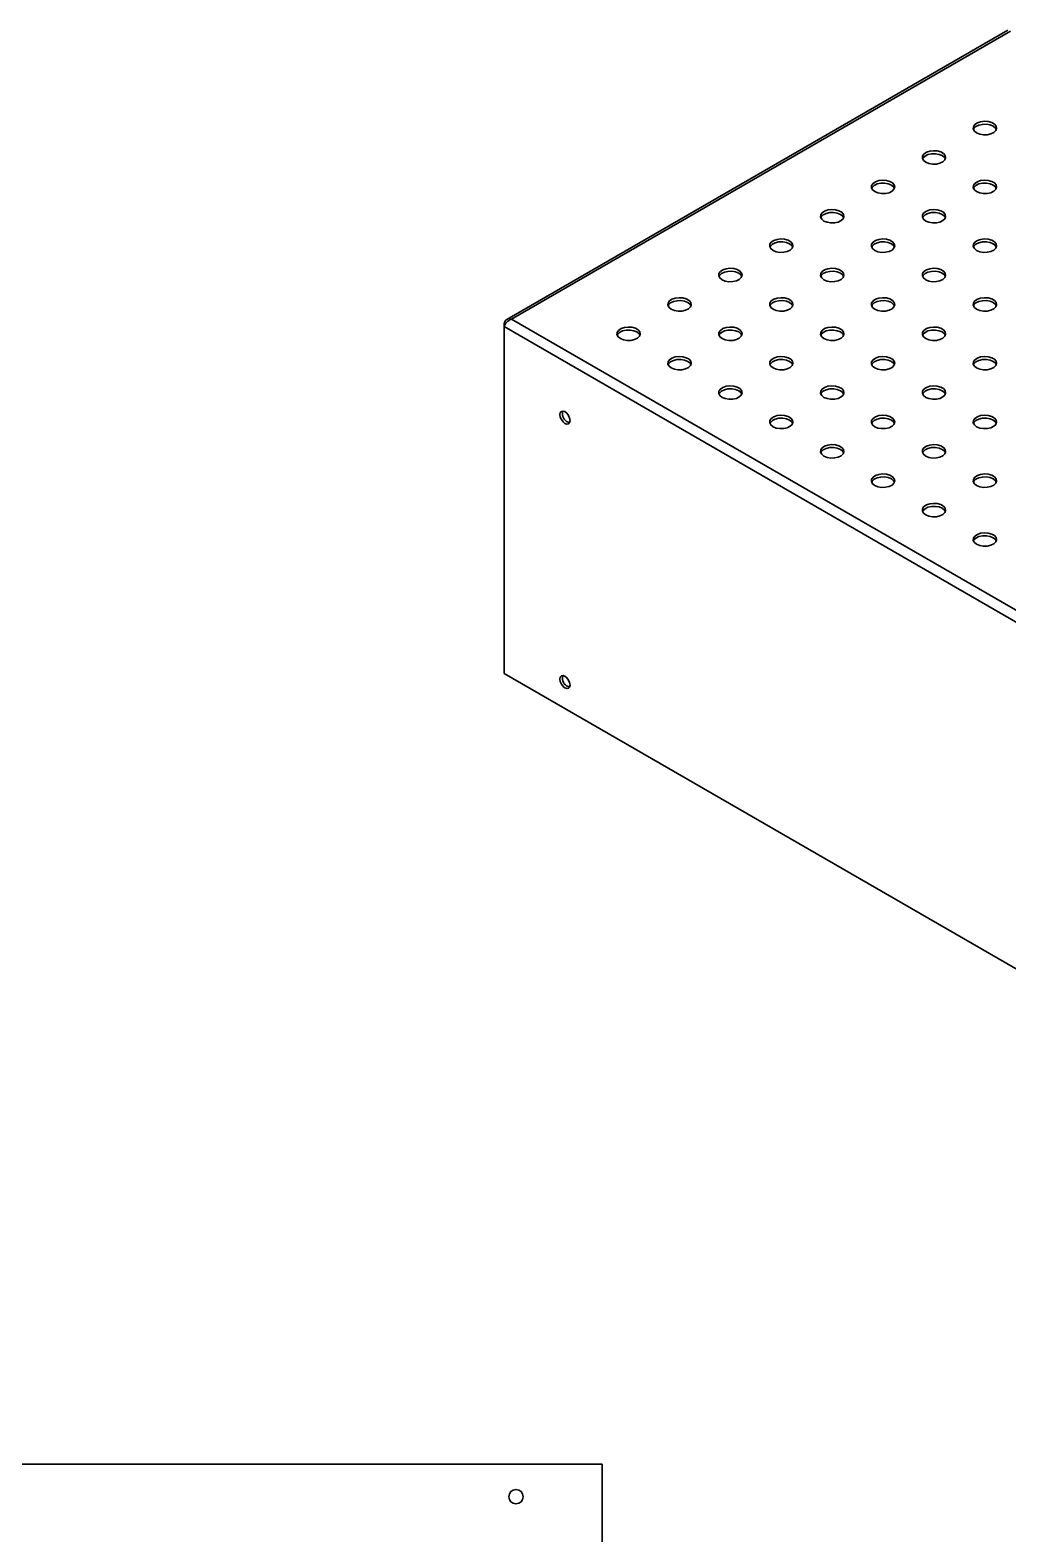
# Model space of a CAD drawing. Header units: millimetres. Extents: x -703 to 1382, y -307 to 590.
# Drawn here: x -194.9 to 76.8, y 172.3 to 590.1 of the extents above; entities that cross this region are included whole.
import ezdxf

# ---------------------------------------------------------------- set-up
doc = ezdxf.new("R2010")
doc.units = ezdxf.units.MM

msp = doc.modelspace()

# ---------------------------------------------------------------- linework, layer by layer
at = {"color": 7, "linetype": 'Continuous', "lineweight": 35}
for p, q in [((76.79, 590.13), (-62.46, 509.74)), ((-61.13, 509.83), (77.46, 589.84)), ((324.95, 286.96), (-61.13, 509.83)), ((-62.87, 508.44), (-63.2, 508.64)), ((-63.2, 508.64), (-63.2, 507.76)), ((324.19, 284.13), (-63.2, 507.76)), ((-63.2, 411.41), (-63.2, 507.76)), ((-63.2, 411.41), (324.19, 187.77)), ((-35.97, 191.68), (-583.83, 191.68)), ((-35.97, 191.68), (-35.97, 72.61))]:
    msp.add_line(p, q, dxfattribs=at)
at = {"color": 7, "linetype": 'Continuous', "lineweight": 35, "flags": 128}
for points in [[(68.09, 561.57), (68.96, 561.22), (69.99, 561.04), (71.06, 561.06), (72.05, 561.29), (72.87, 561.69), (73.42, 562.22), (73.64, 562.82), (73.5, 563.44), (73.03, 563.99), (72.28, 564.43), (71.32, 564.7), (70.26, 564.78), (69.21, 564.65), (68.29, 564.33), (67.6, 563.86), (67.21, 563.29), (67.16, 562.67), (67.47, 562.08), (68.09, 561.57)], [(67.22, 562.49), (67.36, 562.77), (67.91, 563.3), (68.73, 563.7), (69.72, 563.92), (70.79, 563.95), (71.82, 563.77), (72.69, 563.41)], [(72.69, 563.41), (73.31, 562.91), (73.56, 562.49)], [(53.95, 553.41), (54.82, 553.05), (55.85, 552.88), (56.91, 552.9), (57.91, 553.13), (58.73, 553.52), (59.27, 554.05), (59.49, 554.66), (59.36, 555.27), (58.89, 555.83), (58.14, 556.26), (57.17, 556.54), (56.11, 556.61), (55.07, 556.48), (54.15, 556.17), (53.46, 555.7), (53.07, 555.12), (53.02, 554.5), (53.33, 553.91), (53.95, 553.41)], [(53.08, 554.33), (53.22, 554.6), (53.77, 555.13), (54.58, 555.53), (55.58, 555.76), (56.65, 555.78), (57.67, 555.61), (58.55, 555.25)], [(58.55, 555.25), (59.17, 554.74), (59.42, 554.33)], [(39.81, 545.25), (40.68, 544.89), (41.7, 544.71), (42.77, 544.74), (43.77, 544.96), (44.59, 545.36), (45.13, 545.89), (45.35, 546.5), (45.22, 547.11), (44.75, 547.66), (43.99, 548.1), (43.03, 548.37), (41.97, 548.45), (40.92, 548.32), (40, 548), (39.31, 547.53), (38.92, 546.96), (38.88, 546.34), (39.19, 545.75), (39.81, 545.25)], [(38.93, 546.16), (39.08, 546.44), (39.63, 546.97), (40.44, 547.37), (41.44, 547.59), (42.51, 547.62), (43.53, 547.44), (44.4, 547.08)], [(68.09, 545.25), (68.96, 544.89), (69.99, 544.71), (71.06, 544.74), (72.05, 544.96), (72.87, 545.36), (73.42, 545.89), (73.64, 546.5), (73.5, 547.11), (73.03, 547.66), (72.28, 548.1), (71.32, 548.37), (70.26, 548.45), (69.21, 548.32), (68.29, 548), (67.6, 547.53), (67.21, 546.96), (67.16, 546.34), (67.47, 545.75), (68.09, 545.25)], [(67.22, 546.16), (67.36, 546.44), (67.91, 546.97), (68.73, 547.37), (69.72, 547.59), (70.79, 547.62), (71.82, 547.44), (72.69, 547.08)], [(44.4, 547.08), (45.02, 546.58), (45.28, 546.16)], [(72.69, 547.08), (73.31, 546.58), (73.56, 546.16)], [(25.66, 537.08), (26.54, 536.72), (27.56, 536.55), (28.63, 536.57), (29.63, 536.8), (30.44, 537.2), (30.99, 537.73), (31.21, 538.33), (31.08, 538.94), (30.61, 539.5), (29.85, 539.94), (28.89, 540.21), (27.83, 540.28), (26.78, 540.16), (25.86, 539.84), (25.17, 539.37), (24.78, 538.79), (24.74, 538.18), (25.04, 537.58), (25.66, 537.08)], [(24.79, 538), (24.94, 538.27), (25.48, 538.8), (26.3, 539.2), (27.3, 539.43), (28.37, 539.45), (29.39, 539.28), (30.26, 538.92)], [(53.95, 537.08), (54.82, 536.72), (55.85, 536.55), (56.91, 536.57), (57.91, 536.8), (58.73, 537.2), (59.27, 537.73), (59.49, 538.33), (59.36, 538.94), (58.89, 539.5), (58.14, 539.94), (57.17, 540.21), (56.11, 540.28), (55.07, 540.16), (54.15, 539.84), (53.46, 539.37), (53.07, 538.79), (53.02, 538.18), (53.33, 537.58), (53.95, 537.08)], [(53.08, 538), (53.22, 538.27), (53.77, 538.8), (54.58, 539.2), (55.58, 539.43), (56.65, 539.45), (57.67, 539.28), (58.55, 538.92)], [(30.26, 538.92), (30.88, 538.42), (31.14, 538)], [(58.55, 538.92), (59.17, 538.42), (59.42, 538)], [(11.52, 528.92), (12.39, 528.56), (13.42, 528.38), (14.49, 528.41), (15.48, 528.63), (16.3, 529.03), (16.85, 529.56), (17.07, 530.17), (16.94, 530.78), (16.47, 531.33), (15.71, 531.77), (14.75, 532.04), (13.69, 532.12), (12.64, 531.99), (11.72, 531.68), (11.03, 531.21), (10.64, 530.63), (10.6, 530.01), (10.9, 529.42), (11.52, 528.92)], [(10.65, 529.84), (10.79, 530.11), (11.34, 530.64), (12.16, 531.04), (13.15, 531.26), (14.22, 531.29), (15.25, 531.11), (16.12, 530.75)], [(16.12, 530.75), (16.74, 530.25), (16.99, 529.84)], [(39.81, 528.92), (40.68, 528.56), (41.7, 528.38), (42.77, 528.41), (43.77, 528.63), (44.59, 529.03), (45.13, 529.56), (45.35, 530.17), (45.22, 530.78), (44.75, 531.33), (43.99, 531.77), (43.03, 532.04), (41.97, 532.12), (40.92, 531.99), (40, 531.68), (39.31, 531.21), (38.92, 530.63), (38.88, 530.01), (39.19, 529.42), (39.81, 528.92)], [(38.93, 529.84), (39.08, 530.11), (39.63, 530.64), (40.44, 531.04), (41.44, 531.26), (42.51, 531.29), (43.53, 531.11), (44.4, 530.75)], [(44.4, 530.75), (45.02, 530.25), (45.28, 529.84)], [(68.09, 528.92), (68.96, 528.56), (69.99, 528.38), (71.06, 528.41), (72.05, 528.63), (72.87, 529.03), (73.42, 529.56), (73.64, 530.17), (73.5, 530.78), (73.03, 531.33), (72.28, 531.77), (71.32, 532.04), (70.26, 532.12), (69.21, 531.99), (68.29, 531.68), (67.6, 531.21), (67.21, 530.63), (67.16, 530.01), (67.47, 529.42), (68.09, 528.92)], [(67.22, 529.84), (67.36, 530.11), (67.91, 530.64), (68.73, 531.04), (69.72, 531.26), (70.79, 531.29), (71.82, 531.11), (72.69, 530.75)], [(72.69, 530.75), (73.31, 530.25), (73.56, 529.84)], [(-2.62, 520.75), (-1.75, 520.4), (-0.72, 520.22), (0.35, 520.24), (1.34, 520.47), (2.16, 520.87), (2.71, 521.4), (2.93, 522), (2.79, 522.62), (2.32, 523.17), (1.57, 523.61), (0.61, 523.88), (-0.46, 523.96), (-1.5, 523.83), (-2.42, 523.51), (-3.11, 523.04), (-3.5, 522.47), (-3.55, 521.85), (-3.24, 521.26), (-2.62, 520.75)], [(-3.49, 521.67), (-3.35, 521.95), (-2.8, 522.48), (-1.98, 522.88), (-0.99, 523.1), (0.08, 523.13), (1.11, 522.95), (1.98, 522.59)], [(1.98, 522.59), (2.6, 522.09), (2.85, 521.67)], [(25.66, 520.75), (26.54, 520.4), (27.56, 520.22), (28.63, 520.24), (29.63, 520.47), (30.44, 520.87), (30.99, 521.4), (31.21, 522), (31.08, 522.62), (30.61, 523.17), (29.85, 523.61), (28.89, 523.88), (27.83, 523.96), (26.78, 523.83), (25.86, 523.51), (25.17, 523.04), (24.78, 522.47), (24.74, 521.85), (25.04, 521.26), (25.66, 520.75)], [(24.79, 521.67), (24.94, 521.95), (25.48, 522.48), (26.3, 522.88), (27.3, 523.1), (28.37, 523.13), (29.39, 522.95), (30.26, 522.59)], [(30.26, 522.59), (30.88, 522.09), (31.14, 521.67)], [(53.95, 520.75), (54.82, 520.4), (55.85, 520.22), (56.91, 520.24), (57.91, 520.47), (58.73, 520.87), (59.27, 521.4), (59.49, 522), (59.36, 522.62), (58.89, 523.17), (58.14, 523.61), (57.17, 523.88), (56.11, 523.96), (55.07, 523.83), (54.15, 523.51), (53.46, 523.04), (53.07, 522.47), (53.02, 521.85), (53.33, 521.26), (53.95, 520.75)], [(53.08, 521.67), (53.22, 521.95), (53.77, 522.48), (54.58, 522.88), (55.58, 523.1), (56.65, 523.13), (57.67, 522.95), (58.55, 522.59)], [(58.55, 522.59), (59.17, 522.09), (59.42, 521.67)], [(-16.76, 512.59), (-15.89, 512.23), (-14.87, 512.05), (-13.8, 512.08), (-12.8, 512.3), (-11.98, 512.7), (-11.44, 513.23), (-11.22, 513.84), (-11.35, 514.45), (-11.82, 515.01), (-12.57, 515.44), (-13.54, 515.71), (-14.6, 515.79), (-15.64, 515.66), (-16.56, 515.35), (-17.26, 514.88), (-17.64, 514.3), (-17.69, 513.68), (-17.38, 513.09), (-16.76, 512.59)], [(-17.64, 513.51), (-17.49, 513.78), (-16.94, 514.31), (-16.13, 514.71), (-15.13, 514.94), (-14.06, 514.96), (-13.04, 514.79), (-12.17, 514.43)], [(-12.17, 514.43), (-11.54, 513.92), (-11.29, 513.51)], [(11.52, 512.59), (12.39, 512.23), (13.42, 512.05), (14.49, 512.08), (15.48, 512.3), (16.3, 512.7), (16.85, 513.23), (17.07, 513.84), (16.94, 514.45), (16.47, 515.01), (15.71, 515.44), (14.75, 515.71), (13.69, 515.79), (12.64, 515.66), (11.72, 515.35), (11.03, 514.88), (10.64, 514.3), (10.6, 513.68), (10.9, 513.09), (11.52, 512.59)], [(10.65, 513.51), (10.79, 513.78), (11.34, 514.31), (12.16, 514.71), (13.15, 514.94), (14.22, 514.96), (15.25, 514.79), (16.12, 514.43)], [(16.12, 514.43), (16.74, 513.92), (16.99, 513.51)], [(39.81, 512.59), (40.68, 512.23), (41.7, 512.05), (42.77, 512.08), (43.77, 512.3), (44.59, 512.7), (45.13, 513.23), (45.35, 513.84), (45.22, 514.45), (44.75, 515.01), (43.99, 515.44), (43.03, 515.71), (41.97, 515.79), (40.92, 515.66), (40, 515.35), (39.31, 514.88), (38.92, 514.3), (38.88, 513.68), (39.19, 513.09), (39.81, 512.59)], [(38.93, 513.51), (39.08, 513.78), (39.63, 514.31), (40.44, 514.71), (41.44, 514.94), (42.51, 514.96), (43.53, 514.79), (44.4, 514.43)], [(44.4, 514.43), (45.02, 513.92), (45.28, 513.51)], [(68.09, 512.59), (68.96, 512.23), (69.99, 512.05), (71.06, 512.08), (72.05, 512.3), (72.87, 512.7), (73.42, 513.23), (73.64, 513.84), (73.5, 514.45), (73.03, 515.01), (72.28, 515.44), (71.32, 515.71), (70.26, 515.79), (69.21, 515.66), (68.29, 515.35), (67.6, 514.88), (67.21, 514.3), (67.16, 513.68), (67.47, 513.09), (68.09, 512.59)], [(67.22, 513.51), (67.36, 513.78), (67.91, 514.31), (68.73, 514.71), (69.72, 514.94), (70.79, 514.96), (71.82, 514.79), (72.69, 514.43)], [(72.69, 514.43), (73.31, 513.92), (73.56, 513.51)], [(-30.9, 504.43), (-30.03, 504.07), (-29.01, 503.89), (-27.94, 503.92), (-26.94, 504.14), (-26.13, 504.54), (-25.58, 505.07), (-25.36, 505.67), (-25.49, 506.29), (-25.96, 506.84), (-26.72, 507.28), (-27.68, 507.55), (-28.74, 507.63), (-29.79, 507.5), (-30.71, 507.18), (-31.4, 506.71), (-31.79, 506.14), (-31.83, 505.52), (-31.53, 504.93), (-30.9, 504.43)], [(-31.78, 505.34), (-31.63, 505.62), (-31.09, 506.15), (-30.27, 506.55), (-29.27, 506.77), (-28.2, 506.8), (-27.18, 506.62), (-26.31, 506.26)], [(-26.31, 506.26), (-25.69, 505.76), (-25.43, 505.34)], [(-2.62, 504.43), (-1.75, 504.07), (-0.72, 503.89), (0.35, 503.92), (1.34, 504.14), (2.16, 504.54), (2.71, 505.07), (2.93, 505.67), (2.79, 506.29), (2.32, 506.84), (1.57, 507.28), (0.61, 507.55), (-0.46, 507.63), (-1.5, 507.5), (-2.42, 507.18), (-3.11, 506.71), (-3.5, 506.14), (-3.55, 505.52), (-3.24, 504.93), (-2.62, 504.43)], [(-3.49, 505.34), (-3.35, 505.62), (-2.8, 506.15), (-1.98, 506.55), (-0.99, 506.77), (0.08, 506.8), (1.11, 506.62), (1.98, 506.26)], [(1.98, 506.26), (2.6, 505.76), (2.85, 505.34)], [(25.66, 504.43), (26.54, 504.07), (27.56, 503.89), (28.63, 503.92), (29.63, 504.14), (30.44, 504.54), (30.99, 505.07), (31.21, 505.67), (31.08, 506.29), (30.61, 506.84), (29.85, 507.28), (28.89, 507.55), (27.83, 507.63), (26.78, 507.5), (25.86, 507.18), (25.17, 506.71), (24.78, 506.14), (24.74, 505.52), (25.04, 504.93), (25.66, 504.43)], [(24.79, 505.34), (24.94, 505.62), (25.48, 506.15), (26.3, 506.55), (27.3, 506.77), (28.37, 506.8), (29.39, 506.62), (30.26, 506.26)], [(30.26, 506.26), (30.88, 505.76), (31.14, 505.34)], [(53.95, 504.43), (54.82, 504.07), (55.85, 503.89), (56.91, 503.92), (57.91, 504.14), (58.73, 504.54), (59.27, 505.07), (59.49, 505.67), (59.36, 506.29), (58.89, 506.84), (58.14, 507.28), (57.17, 507.55), (56.11, 507.63), (55.07, 507.5), (54.15, 507.18), (53.46, 506.71), (53.07, 506.14), (53.02, 505.52), (53.33, 504.93), (53.95, 504.43)], [(53.08, 505.34), (53.22, 505.62), (53.77, 506.15), (54.58, 506.55), (55.58, 506.77), (56.65, 506.8), (57.67, 506.62), (58.55, 506.26)], [(58.55, 506.26), (59.17, 505.76), (59.42, 505.34)], [(-16.76, 496.26), (-15.89, 495.9), (-14.87, 495.73), (-13.8, 495.75), (-12.8, 495.98), (-11.98, 496.38), (-11.44, 496.91), (-11.22, 497.51), (-11.35, 498.12), (-11.82, 498.68), (-12.57, 499.12), (-13.54, 499.39), (-14.6, 499.46), (-15.64, 499.34), (-16.56, 499.02), (-17.26, 498.55), (-17.64, 497.97), (-17.69, 497.36), (-17.38, 496.76), (-16.76, 496.26)], [(-17.64, 497.18), (-17.49, 497.45), (-16.94, 497.98), (-16.13, 498.38), (-15.13, 498.61), (-14.06, 498.63), (-13.04, 498.46), (-12.17, 498.1)], [(-12.17, 498.1), (-11.54, 497.6), (-11.29, 497.18)], [(11.52, 496.26), (12.39, 495.9), (13.42, 495.73), (14.49, 495.75), (15.48, 495.98), (16.3, 496.38), (16.85, 496.91), (17.07, 497.51), (16.94, 498.12), (16.47, 498.68), (15.71, 499.12), (14.75, 499.39), (13.69, 499.46), (12.64, 499.34), (11.72, 499.02), (11.03, 498.55), (10.64, 497.97), (10.6, 497.36), (10.9, 496.76), (11.52, 496.26)], [(10.65, 497.18), (10.79, 497.45), (11.34, 497.98), (12.16, 498.38), (13.15, 498.61), (14.22, 498.63), (15.25, 498.46), (16.12, 498.1)], [(16.12, 498.1), (16.74, 497.6), (16.99, 497.18)], [(39.81, 496.26), (40.68, 495.9), (41.7, 495.73), (42.77, 495.75), (43.77, 495.98), (44.59, 496.38), (45.13, 496.91), (45.35, 497.51), (45.22, 498.12), (44.75, 498.68), (43.99, 499.12), (43.03, 499.39), (41.97, 499.46), (40.92, 499.34), (40, 499.02), (39.31, 498.55), (38.92, 497.97), (38.88, 497.36), (39.19, 496.76), (39.81, 496.26)], [(38.93, 497.18), (39.08, 497.45), (39.63, 497.98), (40.44, 498.38), (41.44, 498.61), (42.51, 498.63), (43.53, 498.46), (44.4, 498.1)], [(44.4, 498.1), (45.02, 497.6), (45.28, 497.18)], [(68.09, 496.26), (68.96, 495.9), (69.99, 495.73), (71.06, 495.75), (72.05, 495.98), (72.87, 496.38), (73.42, 496.91), (73.64, 497.51), (73.5, 498.12), (73.03, 498.68), (72.28, 499.12), (71.32, 499.39), (70.26, 499.46), (69.21, 499.34), (68.29, 499.02), (67.6, 498.55), (67.21, 497.97), (67.16, 497.36), (67.47, 496.76), (68.09, 496.26)], [(67.22, 497.18), (67.36, 497.45), (67.91, 497.98), (68.73, 498.38), (69.72, 498.61), (70.79, 498.63), (71.82, 498.46), (72.69, 498.1)], [(72.69, 498.1), (73.31, 497.6), (73.56, 497.18)], [(-2.62, 488.1), (-1.75, 487.74), (-0.72, 487.56), (0.35, 487.59), (1.34, 487.81), (2.16, 488.21), (2.71, 488.74), (2.93, 489.35), (2.79, 489.96), (2.32, 490.51), (1.57, 490.95), (0.61, 491.22), (-0.46, 491.3), (-1.5, 491.17), (-2.42, 490.86), (-3.11, 490.38), (-3.5, 489.81), (-3.55, 489.19), (-3.24, 488.6), (-2.62, 488.1)], [(-3.49, 489.02), (-3.35, 489.29), (-2.8, 489.82), (-1.98, 490.22), (-0.99, 490.44), (0.08, 490.47), (1.11, 490.29), (1.98, 489.93)], [(1.98, 489.93), (2.6, 489.43), (2.85, 489.02)], [(25.66, 488.1), (26.54, 487.74), (27.56, 487.56), (28.63, 487.59), (29.63, 487.81), (30.44, 488.21), (30.99, 488.74), (31.21, 489.35), (31.08, 489.96), (30.61, 490.51), (29.85, 490.95), (28.89, 491.22), (27.83, 491.3), (26.78, 491.17), (25.86, 490.86), (25.17, 490.38), (24.78, 489.81), (24.74, 489.19), (25.04, 488.6), (25.66, 488.1)], [(24.79, 489.02), (24.94, 489.29), (25.48, 489.82), (26.3, 490.22), (27.3, 490.44), (28.37, 490.47), (29.39, 490.29), (30.26, 489.93)], [(30.26, 489.93), (30.88, 489.43), (31.14, 489.02)], [(53.95, 488.1), (54.82, 487.74), (55.85, 487.56), (56.91, 487.59), (57.91, 487.81), (58.73, 488.21), (59.27, 488.74), (59.49, 489.35), (59.36, 489.96), (58.89, 490.51), (58.14, 490.95), (57.17, 491.22), (56.11, 491.3), (55.07, 491.17), (54.15, 490.86), (53.46, 490.38), (53.07, 489.81), (53.02, 489.19), (53.33, 488.6), (53.95, 488.1)], [(53.08, 489.02), (53.22, 489.29), (53.77, 489.82), (54.58, 490.22), (55.58, 490.44), (56.65, 490.47), (57.67, 490.29), (58.55, 489.93)], [(58.55, 489.93), (59.17, 489.43), (59.42, 489.02)], [(-44.87, 481.67), (-44.98, 482.35), (-45.28, 483.06), (-45.74, 483.68), (-46.28, 484.12), (-46.82, 484.3), (-47.28, 484.21), (-47.59, 483.86), (-47.7, 483.3), (-47.59, 482.61), (-47.28, 481.9), (-46.82, 481.29), (-46.28, 480.85), (-45.74, 480.66), (-45.28, 480.75), (-44.98, 481.1), (-44.87, 481.67)], [(-46.99, 483.71), (-46.88, 484.27), (-46.86, 484.31)], [(11.52, 479.93), (12.39, 479.57), (13.42, 479.4), (14.49, 479.42), (15.48, 479.65), (16.3, 480.05), (16.85, 480.58), (17.07, 481.18), (16.94, 481.8), (16.47, 482.35), (15.71, 482.79), (14.75, 483.06), (13.69, 483.13), (12.64, 483.01), (11.72, 482.69), (11.03, 482.22), (10.64, 481.65), (10.6, 481.03), (10.9, 480.44), (11.52, 479.93)], [(10.65, 480.85), (10.79, 481.13), (11.34, 481.66), (12.16, 482.06), (13.15, 482.28), (14.22, 482.31), (15.25, 482.13), (16.12, 481.77)], [(16.12, 481.77), (16.74, 481.27), (16.99, 480.85)], [(39.81, 479.93), (40.68, 479.57), (41.7, 479.4), (42.77, 479.42), (43.77, 479.65), (44.59, 480.05), (45.13, 480.58), (45.35, 481.18), (45.22, 481.8), (44.75, 482.35), (43.99, 482.79), (43.03, 483.06), (41.97, 483.13), (40.92, 483.01), (40, 482.69), (39.31, 482.22), (38.92, 481.65), (38.88, 481.03), (39.19, 480.44), (39.81, 479.93)], [(38.93, 480.85), (39.08, 481.13), (39.63, 481.66), (40.44, 482.06), (41.44, 482.28), (42.51, 482.31), (43.53, 482.13), (44.4, 481.77)], [(44.4, 481.77), (45.02, 481.27), (45.28, 480.85)], [(68.09, 479.93), (68.96, 479.57), (69.99, 479.4), (71.06, 479.42), (72.05, 479.65), (72.87, 480.05), (73.42, 480.58), (73.64, 481.18), (73.5, 481.8), (73.03, 482.35), (72.28, 482.79), (71.32, 483.06), (70.26, 483.13), (69.21, 483.01), (68.29, 482.69), (67.6, 482.22), (67.21, 481.65), (67.16, 481.03), (67.47, 480.44), (68.09, 479.93)], [(67.22, 480.85), (67.36, 481.13), (67.91, 481.66), (68.73, 482.06), (69.72, 482.28), (70.79, 482.31), (71.82, 482.13), (72.69, 481.77)], [(72.69, 481.77), (73.31, 481.27), (73.56, 480.85)], [(25.66, 471.77), (26.54, 471.41), (27.56, 471.23), (28.63, 471.26), (29.63, 471.48), (30.44, 471.88), (30.99, 472.41), (31.21, 473.02), (31.08, 473.63), (30.61, 474.19), (29.85, 474.62), (28.89, 474.89), (27.83, 474.97), (26.78, 474.84), (25.86, 474.53), (25.17, 474.06), (24.78, 473.48), (24.74, 472.86), (25.04, 472.27), (25.66, 471.77)], [(24.79, 472.69), (24.94, 472.96), (25.48, 473.49), (26.3, 473.89), (27.3, 474.12), (28.37, 474.14), (29.39, 473.97), (30.26, 473.61)], [(30.26, 473.61), (30.88, 473.1), (31.14, 472.69)], [(53.95, 471.77), (54.82, 471.41), (55.85, 471.23), (56.91, 471.26), (57.91, 471.48), (58.73, 471.88), (59.27, 472.41), (59.49, 473.02), (59.36, 473.63), (58.89, 474.19), (58.14, 474.62), (57.17, 474.89), (56.11, 474.97), (55.07, 474.84), (54.15, 474.53), (53.46, 474.06), (53.07, 473.48), (53.02, 472.86), (53.33, 472.27), (53.95, 471.77)], [(53.08, 472.69), (53.22, 472.96), (53.77, 473.49), (54.58, 473.89), (55.58, 474.12), (56.65, 474.14), (57.67, 473.97), (58.55, 473.61)], [(58.55, 473.61), (59.17, 473.1), (59.42, 472.69)], [(39.81, 463.61), (40.68, 463.25), (41.7, 463.07), (42.77, 463.1), (43.77, 463.32), (44.59, 463.72), (45.13, 464.25), (45.35, 464.85), (45.22, 465.47), (44.75, 466.02), (43.99, 466.46), (43.03, 466.73), (41.97, 466.81), (40.92, 466.68), (40, 466.36), (39.31, 465.89), (38.92, 465.32), (38.88, 464.7), (39.19, 464.11), (39.81, 463.61)], [(38.93, 464.52), (39.08, 464.8), (39.63, 465.33), (40.44, 465.73), (41.44, 465.95), (42.51, 465.98), (43.53, 465.8), (44.4, 465.44)], [(44.4, 465.44), (45.02, 464.94), (45.28, 464.52)], [(68.09, 463.61), (68.96, 463.25), (69.99, 463.07), (71.06, 463.1), (72.05, 463.32), (72.87, 463.72), (73.42, 464.25), (73.64, 464.85), (73.5, 465.47), (73.03, 466.02), (72.28, 466.46), (71.32, 466.73), (70.26, 466.81), (69.21, 466.68), (68.29, 466.36), (67.6, 465.89), (67.21, 465.32), (67.16, 464.7), (67.47, 464.11), (68.09, 463.61)], [(67.22, 464.52), (67.36, 464.8), (67.91, 465.33), (68.73, 465.73), (69.72, 465.95), (70.79, 465.98), (71.82, 465.8), (72.69, 465.44)], [(72.69, 465.44), (73.31, 464.94), (73.56, 464.52)], [(53.95, 455.44), (54.82, 455.08), (55.85, 454.91), (56.91, 454.93), (57.91, 455.16), (58.73, 455.56), (59.27, 456.09), (59.49, 456.69), (59.36, 457.3), (58.89, 457.86), (58.14, 458.29), (57.17, 458.57), (56.11, 458.64), (55.07, 458.52), (54.15, 458.2), (53.46, 457.73), (53.07, 457.15), (53.02, 456.54), (53.33, 455.94), (53.95, 455.44)], [(53.08, 456.36), (53.22, 456.63), (53.77, 457.16), (54.58, 457.56), (55.58, 457.79), (56.65, 457.81), (57.67, 457.64), (58.55, 457.28)], [(58.55, 457.28), (59.17, 456.78), (59.42, 456.36)], [(68.09, 447.28), (68.96, 446.92), (69.99, 446.74), (71.06, 446.77), (72.05, 446.99), (72.87, 447.39), (73.42, 447.92), (73.64, 448.53), (73.5, 449.14), (73.03, 449.69), (72.28, 450.13), (71.32, 450.4), (70.26, 450.48), (69.21, 450.35), (68.29, 450.04), (67.6, 449.56), (67.21, 448.99), (67.16, 448.37), (67.47, 447.78), (68.09, 447.28)], [(67.22, 448.2), (67.36, 448.47), (67.91, 449), (68.73, 449.4), (69.72, 449.62), (70.79, 449.65), (71.82, 449.47), (72.69, 449.11)], [(72.69, 449.11), (73.31, 448.61), (73.56, 448.2)], [(-44.87, 408.18), (-44.98, 408.86), (-45.28, 409.57), (-45.74, 410.19), (-46.28, 410.63), (-46.82, 410.81), (-47.28, 410.73), (-47.59, 410.37), (-47.7, 409.81), (-47.59, 409.12), (-47.28, 408.42), (-46.82, 407.8), (-46.28, 407.36), (-45.74, 407.17), (-45.28, 407.26), (-44.98, 407.61), (-44.87, 408.18)], [(-46.99, 410.22), (-46.88, 410.78), (-46.86, 410.82)]]:
    msp.add_lwpolyline(points, dxfattribs=at)
at = {"color": 7, "linetype": 'Continuous', "lineweight": 35}
msp.add_circle((-59.9, 182.68), 2, dxfattribs=at)
for centre in [(-44.41, 483.58), (-44.41, 410.1)]:
    msp.add_arc(centre, 2.59, 177.2916, 256.8758, dxfattribs=at)
for points in [[(-61.13, 509.83), (-61.37, 509.91), (-61.61, 509.94), (-62.06, 509.91), (-62.28, 509.85), (-62.65, 509.64), (-62.81, 509.48), (-63.06, 509.11), (-63.15, 508.88), (-63.2, 508.64)], [(-63.2, 507.76), (-63.15, 507.95), (-63.06, 508.15), (-62.81, 508.56), (-62.65, 508.77), (-62.28, 509.16), (-62.06, 509.34), (-61.61, 509.64), (-61.37, 509.76), (-61.13, 509.83)]]:
    msp.add_open_spline(points, degree=3, knots=[0, 0, 0, 0, 0.25, 0.25, 0.5, 0.5, 0.75, 0.75, 1, 1, 1, 1], dxfattribs=at)

doc.saveas('drawing.dxf')
